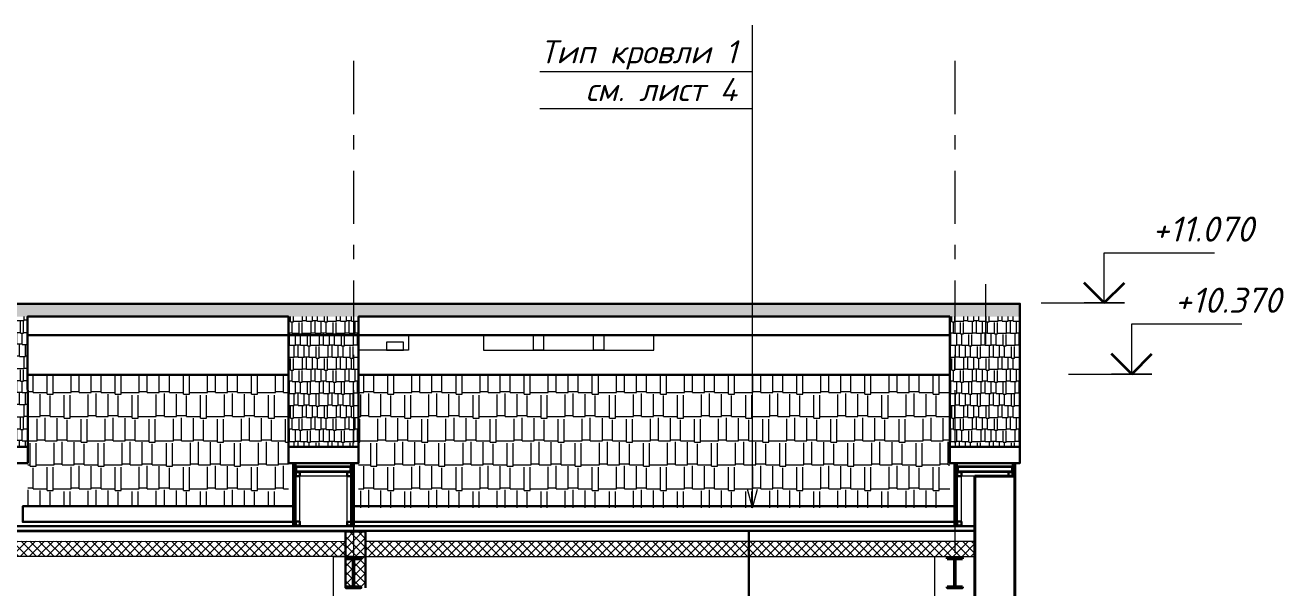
# Model space of a CAD drawing. Header units: millimetres. Extents: x -6419137 to 687965, y -598396 to 179722.
# Drawn here: x 475316 to 487874, y 91757 to 97367 of the extents above; entities that cross this region are included whole.
import ezdxf
from ezdxf.enums import TextEntityAlignment as Align

# ---------------------------------------------------------------- set-up
doc = ezdxf.new("R2010")
doc.units = ezdxf.units.MM
doc.header["$MEASUREMENT"] = 0
doc.linetypes.add('Штрихштриховая', pattern=[10936.110735, 5291.666508, -2116.666555, 1411.111116, -2116.666555])
for name, color, linetype, lineweight in [('k_ Металл', 5, 'Continuous', 40), ('колонны_Ном._пера__94', 252, 'Continuous', 5), ('оси_Ном._пера__96', 7, 'Continuous', 5), ('стены внутр_Ном._пера__99', 7, 'Continuous', 30), ('стены наруж_Ном._пера__1', 7, 'Continuous', 25), ('стены наруж_Ном._пера__99', 7, 'Continuous', 40), ('стены02_Ном._пера__96', 7, 'Continuous', 13), ('текст_Ном._пера__1', 7, 'Continuous', 25), ('текст_Ном._пера__96', 7, 'Continuous', 5), ('чертеж_Ном._пера__91', 250, 'Continuous', 5), ('чертеж_Ном._пера__96', 7, 'Continuous', 13), ('чертеж_Ном._пера__98', 7, 'Continuous', 35), ('Штриховка', 7, 'Continuous', 5), ('штриховка_Ном._пера__95', 251, 'Continuous', 5)]:
    doc.layers.add(name, color=color, linetype=linetype, lineweight=lineweight)
for name, color, linetype in [('крыша', 7, 'Continuous'), ('оси', 7, 'Continuous'), ('стены02', 7, 'Continuous'), ('текст', 7, 'Continuous')]:
    doc.layers.add(name, color=color, linetype=linetype)
doc.styles.get("Standard").update_dxf_attribs({"font": 'isocpeui.ttf'})
doc.styles.add('СГЕНЕРИР_СТИЛЬ_1', font='gost_2_304-81_type.ttf')
pattern_1 = [(0, (360254.3, -7096.7), (510, 240), [120, -100, 140, -60, 180, -80]), (0, (360374.3, -7086.7), (510, 240), [100, -380, 80, -120]), (0, (360614.3, -7111.7), (510, 240), [60, -620]), (90, (360254.29, -7096.7), (-170, 240), [230, -730]), (90, (360374.29, -7096.7), (-170, 240), [225, -735]), (90, (360474.29, -7096.7), (-170, 240), [210, -750]), (90, (360614.29, -7111.7), (-170, 240), [230, -730]), (90, (360674.29, -7111.7), (-170, 240), [230, -730]), (90, (360854.29, -7096.7), (-170, 240), [220, -740])]
pattern_2 = [(0, (360254.29, -7096.7), (255, 120), [60, -50, 70, -30, 90, -40]), (0, (360314.29, -7091.7), (255, 120), [50, -190, 40, -60]), (0, (360434.29, -7104.2), (255, 120), [30, -310]), (90, (360254.29, -7096.7), (-85, 120), [115, -365]), (90, (360314.29, -7096.7), (-85, 120), [112.5, -367.5]), (90, (360364.29, -7096.7), (-85, 120), [105, -375]), (90, (360434.29, -7104.2), (-85, 120), [115, -365]), (90, (360464.29, -7104.2), (-85, 120), [115, -365]), (90, (360554.29, -7096.7), (-85, 120), [110, -370])]

# ---------------------------------------------------------------- blocks, each defined once
blk = doc.blocks.new('Элемент разреза_54_1')
at = {"layer": 'стены02_Ном._пера__96', "linetype": 'Continuous'}
blk.add_line((22689, 10690), (22689, 11289), dxfattribs=at)
blk = doc.blocks.new('Линия_3_4', base_point=(19294, 8058))
at = {"layer": 'текст_Ном._пера__96', "linetype": 'Continuous'}
for q in [(19294, 12870), (19244, 8244), (19344, 8244)]:
    blk.add_line((19294, 8058), q, dxfattribs=at)
blk = doc.blocks.new('Стандартный маркер сетки[4]_1', base_point=(-11121, 200))
at = {"layer": 'оси_Ном._пера__96', "linetype": 'Штрихштриховая', "ltscale": 0.1}
blk.add_line((-11121, 13513), (-11121, -2500), dxfattribs=at)
at = {"layer": 'оси_Ном._пера__96', "style": 'СГЕНЕРИР_СТИЛЬ_1'}
blk.add_attdef('AC_MarkerText_1', text='', height=350, rotation=360, dxfattribs=at).set_placement((-11260, -4170), align=Align.BOTTOM_LEFT)
blk = doc.blocks.new('*U702')
for p, q in [((56.95, 287.8), (0, 287.8)), ((71.95, 272.8), (71.95, 24.2)), ((78.05, 272.8), (78.05, 24.2)), ((93.05, 287.8), (150, 287.8)), ((56.95, 9.2), (0, 9.2)), ((93.05, 9.2), (150, 9.2))]:
    blk.add_line(p, q)
for points in [[(150, 287.8), (150, 297), (0, 297), (0, 287.8)], [(0, 9.2), (0, 0), (150, 0), (150, 9.2)]]:
    blk.add_lwpolyline(points)
for centre, start, end in [((56.95, 272.8), 0, 90), ((93.05, 272.8), 90, 180), ((56.95, 24.2), 270, 360), ((93.05, 24.2), 180, 270)]:
    blk.add_arc(centre, 15, start, end)
blk = doc.blocks.new('A$C74E63ABB')
at = {"layer": 'чертеж_Ном._пера__96', "linetype": 'Continuous'}
for p, q in [((-153, -103), (-153, 397)), ((-153, -103), (-153, 397)), ((-153, 397), (945, 397)), ((-784, -103), (47, -103)), ((47, -103), (-353, -103))]:
    blk.add_line(p, q, dxfattribs=at)
at = {"layer": 'чертеж_Ном._пера__98', "linetype": 'Continuous'}
for q in [(-353, 97), (-353, 97), (47, 97), (47, 97)]:
    blk.add_line((-153, -103), q, dxfattribs=at)

msp = doc.modelspace()

# ---------------------------------------------------------------- hatches: boundary and pattern name
at = {"layer": 'стены внутр_Ном._пера__99', "lineweight": 5}
h = msp.add_hatch(dxfattribs=at)
h.set_pattern_fill('ANSI37', color=34, scale=500, style=0)
h.set_pattern_definition([(45, (384749.29, -7096.7), (-44.194174, 44.194174), []), (135, (384749.29, -7096.7), (-44.194174, -44.194174), [])])
h.paths.add_polyline_path([(478511.2, 91758.4), (478711.2, 91758.4), (478711.2, 92318.1), (478511.2, 92318.1)])
at = {"layer": 'Штриховка', "lineweight": 0}
h = msp.add_hatch(dxfattribs=at)
h.set_pattern_fill('ANSI37', color=52, scale=500)
h.set_pattern_definition([(45, (475877.946, 91883.295), (-44.1942, 44.1942), []), (135, (475877.946, 91883.295), (-44.1942, -44.1942), [])])
h.paths.add_polyline_path([(478511.2, 92219.5), (475174, 92221.4), (475174, 92071.4), (478511.2, 92069.5)])
h = msp.add_hatch(dxfattribs=at)
h.set_pattern_fill('ANSI37', color=52, scale=500)
h.set_pattern_definition([(45, (475902.946, 91883.295), (-44.19417, 44.19417), []), (135, (475902.946, 91883.295), (-44.19417, -44.19417), [])])
h.paths.add_polyline_path([(478711.2, 92219.5), (484791.2, 92219.5), (484791.2, 92069.5), (478711.2, 92069.5)])
at = {"layer": 'штриховка_Ном._пера__95', "true_color": 0xe26846}
h = msp.add_hatch(dxfattribs=at)
h.set_pattern_fill('AR-RSHKE', color=13, scale=10, style=0)
h.set_pattern_definition(pattern_2)
h.paths.add_polyline_path([(485240.8, 94589.7), (447248.5, 94589.7), (447248.5, 94460.6), (485240.8, 94460.6)])
h = msp.add_hatch(dxfattribs=at)
h.set_pattern_fill('AR-RSHKE', color=13, scale=10, style=0)
h.set_pattern_definition(pattern_2)
h.paths.add_polyline_path([(475340.8, 94460.6), (474640.8, 94460.6), (474641.2, 93162.7), (475341.2, 93162.7)])
h = msp.add_hatch(dxfattribs=at)
h.set_pattern_fill('AR-RSHKE', color=13, scale=10, style=0)
h.set_pattern_definition([(0, (517563.12, 82415.63), (255, 120), [60, -50, 70, -30, 90, -40]), (0, (517623.12, 82420.63), (255, 120), [50, -190, 40, -60]), (0, (517743.12, 82408.13), (255, 120), [30, -310]), (90, (517563.12, 82415.63), (-85, 120), [115, -365]), (90, (517623.12, 82415.63), (-85, 120), [112.5, -367.5]), (90, (517673.12, 82415.63), (-85, 120), [105, -375]), (90, (517743.12, 82408.13), (-85, 120), [115, -365]), (90, (517773.12, 82408.13), (-85, 120), [115, -365]), (90, (517863.12, 82415.63), (-85, 120), [110, -370])])
h.paths.add_polyline_path([(478641.7, 94460.6), (477941.7, 94460.6), (477942.1, 93162.7), (478642.1, 93162.7)])
h = msp.add_hatch(dxfattribs=at)
h.set_pattern_fill('AR-RSHKE', color=13, scale=10, style=0)
h.set_pattern_definition([(0, (524162.25, 82415.63), (255, 120), [60, -50, 70, -30, 90, -40]), (0, (524222.25, 82420.63), (255, 120), [50, -190, 40, -60]), (0, (524342.25, 82408.13), (255, 120), [30, -310]), (90, (524162.25, 82415.63), (-85, 120), [115, -365]), (90, (524222.25, 82415.63), (-85, 120), [112.5, -367.5]), (90, (524272.25, 82415.63), (-85, 120), [105, -375]), (90, (524342.25, 82408.13), (-85, 120), [115, -365]), (90, (524372.25, 82408.13), (-85, 120), [115, -365]), (90, (524462.25, 82415.63), (-85, 120), [110, -370])])
h.paths.add_polyline_path([(485240.8, 94460.6), (484540.8, 94460.6), (484541.2, 93162.7), (485241.2, 93162.7)])
h = msp.add_hatch(dxfattribs=at)
h.set_pattern_fill('AR-RSHKE', color=13, scale=20, style=0)
h.set_pattern_definition(pattern_1)
h.paths.add_polyline_path([(477942.1, 93879.1), (475341.2, 93879.1), (475341.2, 92569.9), (477942.1, 92569.8)])
h = msp.add_hatch(dxfattribs=at)
h.set_pattern_fill('AR-RSHKE', color=13, scale=20, style=0)
h.set_pattern_definition(pattern_1)
h.paths.add_polyline_path([(484541.2, 93879.2), (478642.1, 93879.1), (478642.1, 92555.5), (484541.2, 92555.7)])

# ---------------------------------------------------------------- linework, layer by layer
at = {"layer": 'k_ Металл', "lineweight": 5}
for points in [[(475091.2, 92318.1), (478591.2, 92318.1), (478591.2, 92069.4), (475091.2, 92069.4)], [(484791.2, 92318.1), (478591.2, 92318.1), (478591.2, 92069.4), (484791.2, 92069.4)]]:
    msp.add_lwpolyline(points, close=True, dxfattribs=at)
at = {"layer": 'колонны_Ном._пера__94', "color": 0}
for points in [[(478017.1, 93000.1), (478567.1, 93000.1), (478567.1, 92970.1), (478017.1, 92970.1)], [(478017.1, 92970.1), (478567.1, 92970.1), (478567.1, 92910.1), (478017.1, 92910.1)], [(478028, 92959.1), (478556.2, 92959.1), (478556.2, 92921), (478028, 92921)], [(484616.2, 93000.1), (485166.2, 93000.1), (485166.2, 92970.1), (484616.2, 92970.1)], [(484616.2, 92970.1), (485166.2, 92970.1), (485166.2, 92910.1), (484616.2, 92910.1)], [(484627.2, 92959.1), (485155.3, 92959.1), (485155.3, 92921), (484627.2, 92921)], [(451291.2, 92378.1), (484792.2, 92378.1), (484792.2, 92318.1), (451291.2, 92318.1)], [(451302.2, 92367.2), (484781.3, 92367.2), (484781.3, 92329), (451302.2, 92329)], [(484791.2, 83346.6), (484391.2, 83346.6), (484391.2, 92069.4), (484791.2, 92069.4)]]:
    msp.add_lwpolyline(points, close=True, dxfattribs=at)
at = {"layer": 'колонны_Ном._пера__94'}
for points in [[(478057.1, 92910.1), (478017.1, 92910.1), (478017.1, 92378.1), (478057.1, 92378.1)], [(478017.1, 92910.1), (478567.1, 92910.1), (478567.1, 92870.1), (478017.1, 92870.1)], [(478527.1, 92910.1), (478567.1, 92910.1), (478567.1, 92378.1), (478527.1, 92378.1)], [(484656.2, 92910.1), (484616.2, 92910.1), (484616.2, 92378.1), (484656.2, 92378.1)], [(484616.2, 92910.1), (485166.2, 92910.1), (485166.2, 92870.1), (484616.2, 92870.1)]]:
    msp.add_lwpolyline(points, close=True, dxfattribs=at)
at = {"layer": 'колонны_Ном._пера__94', "color": 5, "lineweight": 30}
for points in [[(478057.1, 92870.1), (478057.1, 92910.1), (478017.1, 92910.1), (478017.1, 92870.1), (478057.1, 92870.1)], [(478567.1, 92870.1), (478567.1, 92910.1), (478527.1, 92910.1), (478527.1, 92870.1), (478567.1, 92870.1)], [(484656.2, 92870.1), (484656.2, 92910.1), (484616.2, 92910.1), (484616.2, 92870.1), (484656.2, 92870.1)], [(485166.2, 92870.1), (485166.2, 92910.1), (485126.2, 92910.1), (485126.2, 92870.1), (485166.2, 92870.1)], [(478057.1, 92378.1), (478057.1, 92418.1), (478017.1, 92418.1), (478017.1, 92378.1), (478057.1, 92378.1)], [(478567.1, 92378.1), (478567.1, 92416.5), (478527.1, 92416.5), (478527.1, 92378.1), (478567.1, 92378.1)], [(484656.2, 92378.1), (484656.2, 92418.1), (484616.2, 92418.1), (484616.2, 92378.1), (484656.2, 92378.1)]]:
    msp.add_lwpolyline(points, dxfattribs=at)
at = {"layer": 'колонны_Ном._пера__94', "color": 0}
msp.add_lwpolyline([(478391.2, 89356.7), (478391.2, 92069.4), (478591.2, 92069.4)], dxfattribs=at)
at = {"layer": 'крыша', "color": 0, "lineweight": 30}
for points in [[(447244.9, 93716.5), (447244.9, 94589.7), (485241.2, 94589.7), (485241.2, 93000.1), (484541.3, 93000.1), (484540.8, 94460.6), (478641.7, 94460.6), (478642.1, 93000.1), (477942.1, 93000.1)], [(477942.1, 93010.1), (477941.7, 94460.6), (475340.8, 94460.6), (475341.2, 93000.1), (474641.2, 93000.1)], [(474641.2, 93000.1), (474641.2, 93162.7), (475341.2, 93162.7), (475341.2, 93000.1), (474641.2, 93000.1)], [(477942.1, 93000.1), (477942.1, 93162.7), (478642.1, 93162.7), (478642.1, 93000.1), (477942.1, 93000.1)], [(484541.2, 93000.1), (484541.2, 93162.7), (485241.2, 93162.7), (485241.2, 93000.1), (484541.2, 93000.1)], [(477992.1, 92413.8), (477992.1, 92569.9), (475291.2, 92569.9), (475291.2, 92413.8), (477992.1, 92413.8)], [(478592.1, 92419.9), (478592.1, 92569.9), (484591.2, 92569.9), (484591.2, 92413.8), (478592.1, 92413.8)]]:
    msp.add_lwpolyline(points, dxfattribs=at)
at = {"layer": 'стены внутр_Ном._пера__99', "color": 34}
msp.add_lwpolyline([(478711.2, 91758.4), (478711.2, 92318.1), (478511.2, 92318.1), (478511.2, 91758.4)], dxfattribs=at)
at = {"layer": 'стены наруж_Ном._пера__1', "color": 0}
for points in [[(478017.1, 93000.1), (477992.1, 93000.1), (477992.1, 92378.1), (478017.1, 92378.1)], [(478014.7, 92997.6), (477994.6, 92997.6), (477994.6, 92380.5), (478014.7, 92380.5)], [(478569.6, 92997.6), (478589.7, 92997.6), (478589.7, 92380.5), (478569.6, 92380.5)], [(484616.2, 93000.1), (484591.2, 93000.1), (484591.2, 92378.1), (484616.2, 92378.1)], [(484613.8, 92997.6), (484593.7, 92997.6), (484593.7, 92380.5), (484613.8, 92380.5)], [(485168.7, 92997.6), (485188.8, 92997.6), (485188.8, 92870.1), (485168.7, 92870.1)]]:
    msp.add_lwpolyline(points, close=True, dxfattribs=at)
at = {"layer": 'стены наруж_Ном._пера__99', "linetype": 'Continuous', "lineweight": 30}
for points in [[(475340.9, 94277.2), (484540.9, 94277.2)], [(477941.9, 93880.9), (475341, 93880.1)], [(484541, 93881.2), (478641.9, 93881.2)]]:
    msp.add_lwpolyline(points, dxfattribs=at)
at = {"layer": 'стены наруж_Ном._пера__99', "linetype": 'Continuous'}
for points in [[(477992.1, 92378.1), (477992.1, 93000.1)], [(478592.1, 92378.1), (478592.1, 93000.1)], [(484591.2, 92378.1), (484591.2, 93000.1)], [(485191.2, 92870.1), (485191.2, 93000.1)], [(484791.2, 92870.1), (484791.2, 90856.6), (485191.2, 90856.6), (485191.2, 92870.1), (485041.2, 92870.1), (485041.2, 92870.1), (484791.2, 92870.1)]]:
    msp.add_lwpolyline(points, dxfattribs=at)
at = {"layer": 'стены наруж_Ном._пера__99', "lineweight": 30}
msp.add_lwpolyline([(482536.2, 88446.6), (482536.2, 92318.1)], dxfattribs=at)
at = {"layer": 'текст_Ном._пера__96', "linetype": 'Continuous'}
for p, q in [((482572.6, 96903), (480450.7, 96903)), ((482572.6, 96533), (480450.7, 96533))]:
    msp.add_line(p, q, dxfattribs=at)
at = {"layer": 'чертеж_Ном._пера__91'}
for points in [[(478641.7, 94277.1), (479141.6, 94277.1), (479141.6, 94127.1), (478641.7, 94127.1)], [(479887.5, 94127.1), (481587.5, 94127.1), (481587.5, 94277.1), (479887.5, 94277.1)], [(480387.5, 94277.1), (480487.7, 94277.1), (480487.7, 94127.1), (480387.5, 94127.1)], [(480987.5, 94277.1), (481087.7, 94277.1), (481087.7, 94127.1), (480987.5, 94127.1)]]:
    msp.add_lwpolyline(points, close=True, dxfattribs=at)
at = {"layer": 'чертеж_Ном._пера__96', "color": 5, "lineweight": 0}
msp.add_lwpolyline([(478919.4, 94127.1), (479090.2, 94127.1), (479090.2, 94207.4), (478919.4, 94207.4)], close=True, dxfattribs=at)
at = {"layer": 'Штриховка', "color": 52, "lineweight": 0}
for points in [[(475174, 92221.4), (478511.2, 92219.5), (478511.2, 92069.5), (475174, 92071.4)], [(484791.2, 92219.5), (478711.2, 92219.5), (478711.2, 92069.5), (484791.2, 92069.5)]]:
    msp.add_lwpolyline(points, close=True, dxfattribs=at)

# ---------------------------------------------------------------- block references
at = {"layer": 'k_ Металл', "lineweight": 30}
for p in [(478516.2, 91758.4), (484516.2, 91758.4)]:
    msp.add_blockref('*U702', p, dxfattribs=at)
at = {"layer": 'оси', "color": 251, "linetype": 'Continuous', "lineweight": 13}
for p in [(478591.2, 83696.6), (484591.2, 83696.6)]:
    msp.add_blockref('Стандартный маркер сетки[4]_1', p, dxfattribs=at)
at = {"layer": 'стены02'}
msp.add_blockref('Элемент разреза_54_1', (462212.2, 83496.6), dxfattribs=at)
at = {"layer": 'текст', "linetype": 'Continuous'}
msp.add_blockref('Линия_3_4', (482572.6, 92554.4), dxfattribs=at)
at = {"layer": 'чертеж_Ном._пера__96'}
for p in [(486235.4, 94701.4), (486508.9, 93991.9)]:
    msp.add_blockref('A$C74E63ABB', p, dxfattribs=at)

# ---------------------------------------------------------------- texts
at = {"layer": 'текст_Ном._пера__1', "linetype": 'Continuous', "insert": (482417, 97216.1), "char_height": 230, "attachment_point": 3, "line_spacing_factor": 0.981818}
msp.add_mtext('Тип кровли 1\\Pсм. лист 4', dxfattribs=at)
at = {"layer": 'чертеж_Ном._пера__96', "char_height": 250, "width": 1873.907, "attachment_point": 9}
for s, insert in [('  +11.070{\\A1;\\H0.66x;\\S^  ;}', (487678, 95208.8)), ('  +10.370{\\A1;\\H0.66x;\\S^  ;}', (487951.5, 94499.3))]:
    msp.add_mtext(s, dxfattribs=dict(at, insert=insert))

doc.saveas('drawing.dxf')
